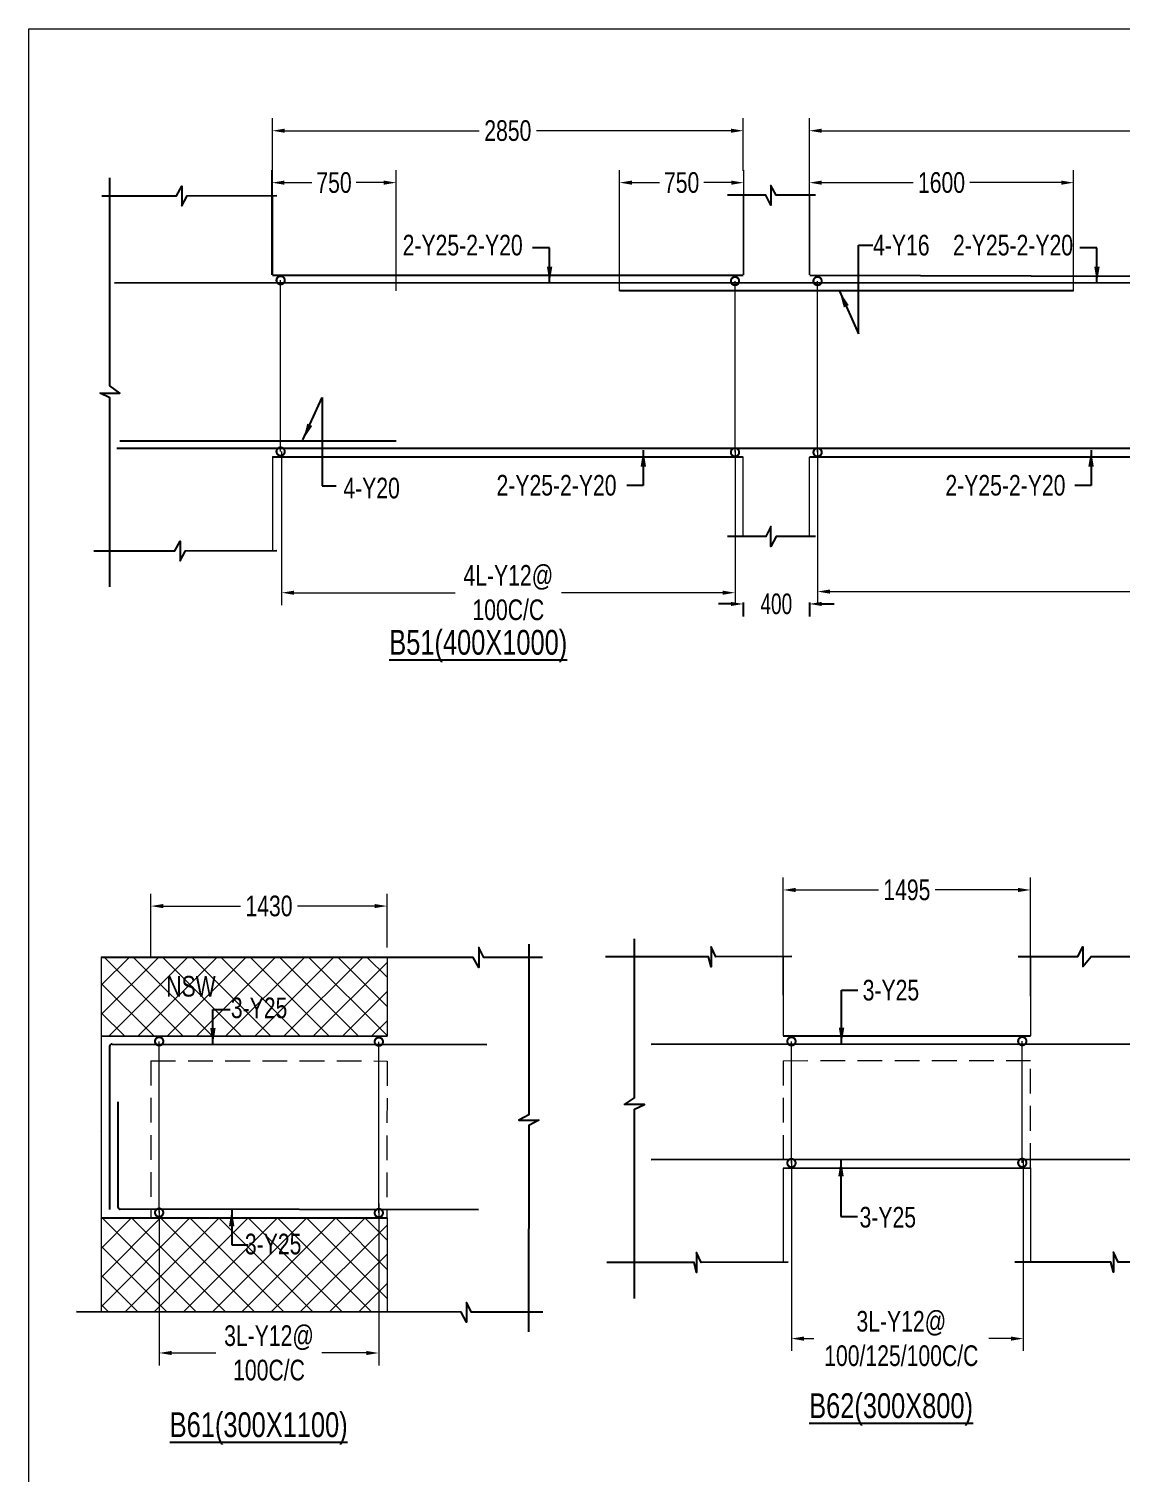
# Model space of a CAD drawing. Header units: millimetres. Extents: x -9667 to 132562, y -132456 to -91255.
# Drawn here: x 32825 to 39435, y -100142 to -91400 of the extents above; entities that cross this region are included whole.
import ezdxf

# ---------------------------------------------------------------- set-up
doc = ezdxf.new("R2010")
doc.units = ezdxf.units.MM
doc.header["$LTSCALE"] = 100
doc.header["$MEASUREMENT"] = 0
doc.linetypes.add('CONTINU', pattern=[0])
doc.linetypes.add('HIDDEN', pattern=[0.375, 0.25, -0.125])
doc.layers.get('Defpoints').update_dxf_attribs({"color": 1, "lineweight": 0})
for name, color, linetype in [('-S-BMNO', 1, 'Continuous'), ('-S-MISC', 8, 'Continuous'), ('-STR-BEAM', 7, 'CONTINU'), ('-STR-REINF', 3, 'Continuous')]:
    doc.layers.add(name, color=color, linetype=linetype)
for name, color, linetype, lineweight in [('-S-STIRRUPS DIM', 6, 'Continuous', 9), ('-S-STIRUP', 11, 'Continuous', 9), ('-S-TEXT', 6, 'Continuous', 0), ('-STR-COLUMN', 5, 'HIDDEN', 13), ('S-COL HATCH', 9, 'Continuous', 0), ('SLAB LINE', 254, 'HIDDEN', 20)]:
    doc.layers.add(name, color=color, linetype=linetype, lineweight=lineweight)
doc.styles.add('BEAM-LS', font='romans.shx', dxfattribs={"width": 0.8})
doc.styles.add('SOBHA', font='swisscl.ttf', dxfattribs={"width": 0.9})
doc.styles.add('sobha.sed', font='swisscl.ttf')
doc.dimstyles.new('S-50', dxfattribs={"dimscale": 50, "dimtxt": 2.5, "dimasz": 2, "dimexe": 0.5, "dimexo": 0.25, "dimgap": 0.25, "dimtad": 0, "dimdec": 0, "dimrnd": 0.0005, "dimzin": 0, "dimdsep": 46, "dimtxsty": 'sobha.sed', "dimblk": 'OBLIQUE', "dimcen": 0.09, "dimclrd": 8, "dimclre": 8, "dimclrt": 6, "dimadec": 0, "dimazin": 0, "dimtfac": 1, "dimtdec": 0, "dimtofl": 0, "dimtmove": 2, "dimatfit": 3, "dimfxl": 0.18, "dimtolj": 1, "dimtzin": 0, "dimlwd": -1, "dimlwe": -1, "dimarcsym": 0})
doc.dimstyles.new('S-DIM50', dxfattribs={"dimscale": 50, "dimtxt": 2.5, "dimasz": 1.5, "dimexe": 1.5, "dimexo": 1, "dimgap": 0.5, "dimtad": 0, "dimdec": 0, "dimzin": 0, "dimdsep": 46, "dimtxsty": 'SOBHA', "dimcen": 0.09, "dimclrd": 256, "dimclre": 256, "dimclrt": 6, "dimadec": 5, "dimazin": 0, "dimtfac": 1, "dimtdec": 0, "dimtofl": 0, "dimtmove": 0, "dimatfit": 3, "dimfxl": 0.18, "dimtolj": 1, "dimtzin": 0, "dimlwd": -1, "dimlwe": -1, "dimarcsym": 0})
doc.dimstyles.new('STIRUP', dxfattribs={"dimscale": 50, "dimtxt": 2.5, "dimasz": 2.2, "dimexe": 0, "dimexo": 0, "dimgap": 0.5, "dimtad": 0, "dimdec": 0, "dimzin": 0, "dimdsep": 46, "dimtxsty": 'BEAM-LS', "dimblk": 'DOTSMALL', "dimcen": 0.09, "dimclrd": 256, "dimclre": 256, "dimclrt": 256, "dimadec": 5, "dimazin": 0, "dimtfac": 1, "dimtdec": 0, "dimtofl": 0, "dimtmove": 0, "dimatfit": 3, "dimldrblk": 'DOTSMALL', "dimfxl": 0, "dimfxlon": 1, "dimtolj": 1, "dimtzin": 0, "dimlwd": -1, "dimlwe": -1, "dimarcsym": 0})

# ---------------------------------------------------------------- blocks, each defined once
blk = doc.blocks.new('_Oblique')
at = {"color": 0, "linetype": 'ByBlock', "lineweight": -2}
blk.add_line((-0.5, -0.5), (0.5, 0.5), dxfattribs=at)
blk = doc.blocks.new('*D132')
at = {"layer": '-S-STIRRUPS DIM', "color": 251, "transparency": 16777216}
for p, q in [((34942.5, -98510.4), (34942.5, -99490)), ((33613, -98553.5), (33613, -99490)), ((33688, -99415), (33957, -99415)), ((34867.5, -99415), (34598.5, -99415))]:
    blk.add_line(p, q, dxfattribs=at)
for points in [[(33688, -99402.5), (33688, -99427.5), (33613, -99415)], [(34867.5, -99402.5), (34867.5, -99427.5), (34942.5, -99415)]]:
    blk.add_solid(points, dxfattribs=at)
at = {"layer": 'Defpoints', "color": 0, "transparency": 16777216}
for p in [(34942.5, -98510.4, 178586.6), (33613, -98553.5, 0), (33613, -99415)]:
    blk.add_point(p, dxfattribs=at)
at = {"layer": '-S-STIRRUPS DIM', "color": 6, "transparency": 16777216, "insert": (34277.8, -99415), "char_height": 125, "attachment_point": 5, "style": 'sobha.sed'}
blk.add_mtext('\\A1;3L-Y12@\\P100C/C', dxfattribs=at)
blk = doc.blocks.new('_DotSmall')
at = {"color": 0, "linetype": 'ByBlock', "const_width": 0.5}
blk.add_lwpolyline([(-0.0625, 0, 1), (0.0625, 0, 1)], format="xyb", close=True, dxfattribs=at)
blk = doc.blocks.new('*D133')
at = {"layer": '-S-STIRUP', "ltscale": 100, "transparency": 16777216}
blk.add_line((34942.5, -98567.3), (34942.5, -97530.6), dxfattribs=at)
at = {"layer": 'Defpoints', "color": 0, "linetype": 'CONTINU', "ltscale": 100, "transparency": 16777216}
for p in [(34942.5, -97530.6), (34942.5, -97530.6), (34942.5, -98567.3)]:
    blk.add_point(p, dxfattribs=at)
at = {"layer": '-S-STIRUP', "linetype": 'CONTINU', "ltscale": 100, "transparency": 16777216, "xscale": 100, "yscale": 100, "zscale": 100}
for p, rotation in [((34942.5, -97530.6), 90), ((34942.5, -98567.3), 270)]:
    blk.add_blockref('_DotSmall', p, dxfattribs=dict(at, rotation=rotation))
blk = doc.blocks.new('*D134')
at = {"layer": '-S-STIRUP', "ltscale": 100, "transparency": 16777216}
blk.add_line((33613, -98565.2), (33613, -97528.5), dxfattribs=at)
at = {"layer": 'Defpoints', "color": 0, "linetype": 'CONTINU', "ltscale": 100, "transparency": 16777216}
for p in [(33613, -97528.5), (33613, -97528.5), (33613, -98565.2)]:
    blk.add_point(p, dxfattribs=at)
at = {"layer": '-S-STIRUP', "linetype": 'CONTINU', "ltscale": 100, "transparency": 16777216, "xscale": 100, "yscale": 100, "zscale": 100}
for p, rotation in [((33613, -97528.5), 90), ((33613, -98565.2), 270)]:
    blk.add_blockref('_DotSmall', p, dxfattribs=dict(at, rotation=rotation))
blk = doc.blocks.new('*D135')
at = {"layer": '-S-STIRRUPS DIM', "color": 251, "transparency": 16777216}
for p, q in [((33563, -97016.4), (33563, -96634.7)), ((34992.4, -96960.6), (34992.4, -96634.7)), ((33638, -96709.7), (34105.8, -96709.7)), ((34917.4, -96709.7), (34449.6, -96709.7))]:
    blk.add_line(p, q, dxfattribs=at)
for points in [[(33638, -96697.2), (33638, -96722.2), (33563, -96709.7)], [(34917.4, -96697.2), (34917.4, -96722.2), (34992.4, -96709.7)]]:
    blk.add_solid(points, dxfattribs=at)
at = {"layer": 'Defpoints', "color": 0, "transparency": 16777216}
for p in [(33563, -96709.7), (33563, -97016.4, 0), (34992.4, -96960.6, 0)]:
    blk.add_point(p, dxfattribs=at)
at = {"layer": '-S-STIRRUPS DIM', "color": 6, "transparency": 16777216, "insert": (34277.7, -96709.7), "char_height": 125, "attachment_point": 5, "style": 'sobha.sed'}
blk.add_mtext('\\A1;1430', dxfattribs=at)
blk = doc.blocks.new('*D136')
at = {"layer": '-S-STIRRUPS DIM', "color": 251, "transparency": 16777216}
for p, q in [((37390, -97249.4), (37390, -96537.2)), ((38886.8, -97254.8), (38886.8, -96537.2)), ((37465, -96612.2), (37966.7, -96612.2)), ((38811.8, -96612.2), (38310.1, -96612.2))]:
    blk.add_line(p, q, dxfattribs=at)
for points in [[(37465, -96599.7), (37465, -96624.7), (37390, -96612.2)], [(38811.8, -96599.7), (38811.8, -96624.7), (38886.8, -96612.2)]]:
    blk.add_solid(points, dxfattribs=at)
at = {"layer": 'Defpoints', "color": 0, "transparency": 16777216}
for p in [(38886.8, -96612.2), (37390, -97249.4), (38886.8, -97254.8)]:
    blk.add_point(p, dxfattribs=at)
at = {"layer": '-S-STIRRUPS DIM', "color": 6, "transparency": 16777216, "insert": (38138.4, -96612.2), "char_height": 125, "attachment_point": 5, "style": 'sobha.sed'}
blk.add_mtext('\\A1;1495', dxfattribs=at)
blk = doc.blocks.new('*D137')
at = {"layer": '-S-STIRRUPS DIM', "color": 251, "transparency": 16777216}
for p, q in [((37440, -98253.5), (37440, -99402.9)), ((38843.3, -98244.3), (38843.3, -99402.9)), ((37515, -99327.9), (37575.2, -99327.9)), ((38768.3, -99327.9), (38634.5, -99327.9))]:
    blk.add_line(p, q, dxfattribs=at)
for points in [[(37515, -99315.4), (37515, -99340.4), (37440, -99327.9)], [(38768.3, -99315.4), (38768.3, -99340.4), (38843.3, -99327.9)]]:
    blk.add_solid(points, dxfattribs=at)
at = {"layer": 'Defpoints', "color": 0, "transparency": 16777216}
for p in [(37440, -98253.5, 0), (38843.3, -98244.3, 0), (37440, -99327.9)]:
    blk.add_point(p, dxfattribs=at)
at = {"layer": '-S-STIRRUPS DIM', "color": 6, "transparency": 16777216, "insert": (38104.8, -99327.9), "char_height": 125, "attachment_point": 5, "style": 'sobha.sed'}
blk.add_mtext('\\A1;3L-Y12@\\P100/125/100C/C', dxfattribs=at)
blk = doc.blocks.new('*D138')
at = {"layer": '-S-STIRUP', "ltscale": 100, "transparency": 16777216}
blk.add_line((38837, -98264), (38837, -97527.3), dxfattribs=at)
at = {"layer": 'Defpoints', "color": 0, "linetype": 'CONTINU', "ltscale": 100, "transparency": 16777216}
for p in [(38837, -97527.3), (38837, -97527.3), (38837, -98264)]:
    blk.add_point(p, dxfattribs=at)
at = {"layer": '-S-STIRUP', "linetype": 'CONTINU', "ltscale": 100, "transparency": 16777216, "xscale": 100, "yscale": 100, "zscale": 100}
for p, rotation in [((38837, -97527.3), 90), ((38837, -98264), 270)]:
    blk.add_blockref('_DotSmall', p, dxfattribs=dict(at, rotation=rotation))
blk = doc.blocks.new('*D139')
at = {"layer": '-S-STIRUP', "ltscale": 100, "transparency": 16777216}
blk.add_line((37440, -98265.2), (37440, -97528.5), dxfattribs=at)
at = {"layer": 'Defpoints', "color": 0, "linetype": 'CONTINU', "ltscale": 100, "transparency": 16777216}
for p in [(37440, -97528.5), (37440, -97528.5), (37440, -98265.2)]:
    blk.add_point(p, dxfattribs=at)
at = {"layer": '-S-STIRUP', "linetype": 'CONTINU', "ltscale": 100, "transparency": 16777216, "xscale": 100, "yscale": 100, "zscale": 100}
for p, rotation in [((37440, -97528.5), 90), ((37440, -98265.2), 270)]:
    blk.add_blockref('_DotSmall', p, dxfattribs=dict(at, rotation=rotation))
blk = doc.blocks.new('*D407')
at = {"layer": '-S-STIRRUPS DIM', "color": 251, "transparency": 16777216}
for p, q in [((37598.1, -93937.8), (37598.1, -94881)), ((43432.6, -93944.5), (43432.6, -94881)), ((37673.1, -94806), (40193.9, -94806)), ((43357.6, -94806), (40836.9, -94806))]:
    blk.add_line(p, q, dxfattribs=at)
for points in [[(37673.1, -94793.5), (37673.1, -94818.5), (37598.1, -94806)], [(43357.6, -94793.5), (43357.6, -94818.5), (43432.6, -94806)]]:
    blk.add_solid(points, dxfattribs=at)
at = {"layer": 'Defpoints', "color": 0, "transparency": 16777216}
for p in [(37598.1, -93937.8, 178586.6), (43432.6, -93944.5, 0), (43432.6, -94806)]:
    blk.add_point(p, dxfattribs=at)
at = {"layer": '-S-STIRRUPS DIM', "color": 6, "transparency": 16777216, "insert": (40515.4, -94806), "char_height": 125, "attachment_point": 5, "style": 'sobha.sed'}
blk.add_mtext('\\A1;4L-Y10@\\P100C/C', dxfattribs=at)
blk = doc.blocks.new('*D408')
at = {"layer": '-S-STIRRUPS DIM', "color": 251, "transparency": 16777216}
for p, q in [((34354.4, -93958.3), (34354.4, -94887.9)), ((37098.3, -93951.4), (37098.3, -94887.9)), ((34429.4, -94812.9), (35404.8, -94812.9)), ((37023.3, -94812.9), (36047.8, -94812.9))]:
    blk.add_line(p, q, dxfattribs=at)
for points in [[(34429.4, -94800.4), (34429.4, -94825.4), (34354.4, -94812.9)], [(37023.3, -94800.4), (37023.3, -94825.4), (37098.3, -94812.9)]]:
    blk.add_solid(points, dxfattribs=at)
at = {"layer": 'Defpoints', "color": 0, "transparency": 16777216}
for p in [(34354.4, -93958.3, 178586.6), (37098.3, -93951.4, 0), (37098.3, -94812.9)]:
    blk.add_point(p, dxfattribs=at)
at = {"layer": '-S-STIRRUPS DIM', "color": 6, "transparency": 16777216, "insert": (35726.3, -94812.9), "char_height": 125, "attachment_point": 5, "style": 'sobha.sed'}
blk.add_mtext('\\A1;4L-Y12@\\P100C/C', dxfattribs=at)
blk = doc.blocks.new('*D409')
at = {"layer": '-S-STIRRUPS DIM', "color": 251, "transparency": 16777216}
for p, q in [((37548.3, -92647), (37548.3, -91941.4)), ((43482.6, -92260), (43482.6, -91941.4)), ((37623.3, -92016.4), (40342.2, -92016.4)), ((43407.6, -92016.4), (40688.7, -92016.4))]:
    blk.add_line(p, q, dxfattribs=at)
for points in [[(37623.3, -92003.9), (37623.3, -92028.9), (37548.3, -92016.4)], [(43407.6, -92003.9), (43407.6, -92028.9), (43482.6, -92016.4)]]:
    blk.add_solid(points, dxfattribs=at)
at = {"layer": 'Defpoints', "color": 0, "transparency": 16777216}
for p in [(43482.6, -92016.4), (43482.6, -92260, 0), (37548.3, -92647, 0)]:
    blk.add_point(p, dxfattribs=at)
at = {"layer": '-S-STIRRUPS DIM', "color": 6, "transparency": 16777216, "insert": (40515.4, -92016.4), "char_height": 125, "attachment_point": 5, "style": 'sobha.sed'}
blk.add_mtext('\\A1;5935', dxfattribs=at)
blk = doc.blocks.new('*D410')
at = {"layer": '-S-STIRRUPS DIM', "color": 251, "transparency": 16777216}
for p, q in [((34298.3, -92649.1), (34298.3, -91941.4)), ((37148.3, -92260), (37148.3, -91941.4)), ((34373.3, -92016.4), (35550, -92016.4)), ((37073.3, -92016.4), (35896.6, -92016.4))]:
    blk.add_line(p, q, dxfattribs=at)
for points in [[(34373.3, -92003.9), (34373.3, -92028.9), (34298.3, -92016.4)], [(37073.3, -92003.9), (37073.3, -92028.9), (37148.3, -92016.4)]]:
    blk.add_solid(points, dxfattribs=at)
at = {"layer": 'Defpoints', "color": 0, "transparency": 16777216}
for p in [(37148.3, -92016.4), (37148.3, -92260, 0), (34298.3, -92649.1, 0)]:
    blk.add_point(p, dxfattribs=at)
at = {"layer": '-S-STIRRUPS DIM', "color": 6, "transparency": 16777216, "insert": (35723.3, -92016.4), "char_height": 125, "attachment_point": 5, "style": 'sobha.sed'}
blk.add_mtext('\\A1;2850', dxfattribs=at)
blk = doc.blocks.new('*D412')
at = {"layer": '-S-STIRUP', "ltscale": 100, "transparency": 16777216}
blk.add_line((34348.1, -93958.3), (34348.1, -92921.6), dxfattribs=at)
at = {"layer": 'Defpoints', "color": 0, "linetype": 'CONTINU', "ltscale": 100, "transparency": 16777216}
for p in [(34348.1, -92921.6), (34348.1, -92921.6), (34348.1, -93958.3)]:
    blk.add_point(p, dxfattribs=at)
at = {"layer": '-S-STIRUP', "linetype": 'CONTINU', "ltscale": 100, "transparency": 16777216, "xscale": 100, "yscale": 100, "zscale": 100}
for p, rotation in [((34348.1, -92921.6), 90), ((34348.1, -93958.3), 270)]:
    blk.add_blockref('_DotSmall', p, dxfattribs=dict(at, rotation=rotation))
blk = doc.blocks.new('*D404')
at = {"layer": '-S-STIRUP', "ltscale": 100, "transparency": 16777216}
blk.add_line((37098.3, -93963.1), (37098.3, -92926.4), dxfattribs=at)
at = {"layer": 'Defpoints', "color": 0, "linetype": 'CONTINU', "ltscale": 100, "transparency": 16777216}
for p in [(37098.3, -92926.4), (37098.3, -92926.4), (37098.3, -93963.1)]:
    blk.add_point(p, dxfattribs=at)
at = {"layer": '-S-STIRUP', "linetype": 'CONTINU', "ltscale": 100, "transparency": 16777216, "xscale": 100, "yscale": 100, "zscale": 100}
for p, rotation in [((37098.3, -92926.4), 90), ((37098.3, -93963.1), 270)]:
    blk.add_blockref('_DotSmall', p, dxfattribs=dict(at, rotation=rotation))
blk = doc.blocks.new('*D406')
at = {"layer": '-S-STIRUP', "ltscale": 100, "transparency": 16777216}
blk.add_line((37598.1, -93963.1), (37598.1, -92926.4), dxfattribs=at)
at = {"layer": 'Defpoints', "color": 0, "linetype": 'CONTINU', "ltscale": 100, "transparency": 16777216}
for p in [(37598.1, -92926.4), (37598.1, -92926.4), (37598.1, -93963.1)]:
    blk.add_point(p, dxfattribs=at)
at = {"layer": '-S-STIRUP', "linetype": 'CONTINU', "ltscale": 100, "transparency": 16777216, "xscale": 100, "yscale": 100, "zscale": 100}
for p, rotation in [((37598.1, -92926.4), 90), ((37598.1, -93963.1), 270)]:
    blk.add_blockref('_DotSmall', p, dxfattribs=dict(at, rotation=rotation))
blk = doc.blocks.new('*D400')
at = {"layer": '-S-STIRRUPS DIM', "color": 251, "transparency": 16777216}
for p, q in [((36399.3, -92986.4), (36399.3, -92255.8)), ((37151.1, -92888.6), (37151.1, -92255.8)), ((36474.3, -92330.8), (36641.4, -92330.8)), ((37076.1, -92330.8), (36909, -92330.8))]:
    blk.add_line(p, q, dxfattribs=at)
for points in [[(36474.3, -92318.3), (36474.3, -92343.3), (36399.3, -92330.8)], [(37076.1, -92318.3), (37076.1, -92343.3), (37151.1, -92330.8)]]:
    blk.add_solid(points, dxfattribs=at)
at = {"layer": 'Defpoints', "color": 0, "transparency": 16777216}
for p in [(37151.1, -92330.8), (37151.1, -92888.6, 0), (36399.3, -92986.4, 0)]:
    blk.add_point(p, dxfattribs=at)
at = {"layer": '-S-STIRRUPS DIM', "color": 6, "transparency": 16777216, "insert": (36775.2, -92330.8), "char_height": 125, "attachment_point": 5, "style": 'sobha.sed'}
blk.add_mtext('\\A1;750', dxfattribs=at)
blk = doc.blocks.new('*D401')
at = {"layer": '-S-STIRRUPS DIM', "color": 251, "transparency": 16777216}
for p, q in [((37548.3, -92888.6), (37548.3, -92255.8)), ((39148, -92986.4), (39148, -92255.8)), ((37623.3, -92330.8), (38176.2, -92330.8)), ((39073, -92330.8), (38520.1, -92330.8))]:
    blk.add_line(p, q, dxfattribs=at)
for points in [[(37623.3, -92318.3), (37623.3, -92343.3), (37548.3, -92330.8)], [(39073, -92318.3), (39073, -92343.3), (39148, -92330.8)]]:
    blk.add_solid(points, dxfattribs=at)
at = {"layer": 'Defpoints', "color": 0, "transparency": 16777216}
for p in [(37548.3, -92330.8), (37548.3, -92888.6, 0), (39148, -92986.4, 0)]:
    blk.add_point(p, dxfattribs=at)
at = {"layer": '-S-STIRRUPS DIM', "color": 6, "transparency": 16777216, "insert": (38348.2, -92330.8), "char_height": 125, "attachment_point": 5, "style": 'sobha.sed'}
blk.add_mtext('\\A1;1600', dxfattribs=at)
blk = doc.blocks.new('*D402')
at = {"layer": '-S-STIRRUPS DIM', "color": 251, "transparency": 16777216}
for p, q in [((34295.5, -92888.6), (34295.5, -92255.8)), ((35047.3, -92986.4), (35047.3, -92255.8)), ((34370.5, -92330.8), (34537.5, -92330.8)), ((34972.3, -92330.8), (34805.2, -92330.8))]:
    blk.add_line(p, q, dxfattribs=at)
for points in [[(34370.5, -92318.3), (34370.5, -92343.3), (34295.5, -92330.8)], [(34972.3, -92318.3), (34972.3, -92343.3), (35047.3, -92330.8)]]:
    blk.add_solid(points, dxfattribs=at)
at = {"layer": 'Defpoints', "color": 0, "transparency": 16777216}
for p in [(34295.5, -92330.8), (34295.5, -92888.6, 0), (35047.3, -92986.4, 0)]:
    blk.add_point(p, dxfattribs=at)
at = {"layer": '-S-STIRRUPS DIM', "color": 6, "transparency": 16777216, "insert": (34671.4, -92330.8), "char_height": 125, "attachment_point": 5, "style": 'sobha.sed'}
blk.add_mtext('\\A1;750', dxfattribs=at)
blk = doc.blocks.new('*D801')
at = {"transparency": 16777216}
for p, q in [((37073.3, -94881), (36998.3, -94881)), ((37148.3, -94872), (37148.3, -94956)), ((37548.3, -94872), (37548.3, -94956)), ((37623.3, -94881), (37698.3, -94881))]:
    blk.add_line(p, q, dxfattribs=at)
for points in [[(37073.3, -94868.5), (37073.3, -94893.5), (37148.3, -94881)], [(37623.3, -94868.5), (37623.3, -94893.5), (37548.3, -94881)]]:
    blk.add_solid(points, dxfattribs=at)
at = {"layer": 'Defpoints', "color": 0, "transparency": 16777216}
for p in [(37148.3, -94472.5, 0), (37548.3, -94472.5, 0), (37548.3, -94881)]:
    blk.add_point(p, dxfattribs=at)
at = {"color": 6, "transparency": 16777216, "insert": (37348.3, -94881), "char_height": 125, "attachment_point": 5, "style": 'SOBHA'}
blk.add_mtext('\\A1;400', dxfattribs=at)

msp = doc.modelspace()

# ---------------------------------------------------------------- hatches: boundary and pattern name
at = {"layer": 'S-COL HATCH'}
h = msp.add_hatch(dxfattribs=at)
h.set_pattern_fill('ANSI37', color=252, scale=1000)
h.set_pattern_definition([(45, (258481.58, 21786.93), (-88.38835, 88.38835), []), (135, (258481.58, 21786.93), (-88.38835, -88.38835), [])])
h.paths.add_polyline_path([(33261.3, -99166.8), (34991.5, -99166.8), (34991.5, -98597.6), (33261.3, -98597.6)])
h.paths.add_polyline_path([(33263, -97495.5), (34992.4, -97495.5), (34992.4, -97018.5), (33263, -97018.5)])

# ---------------------------------------------------------------- linework, layer by layer
at = {"layer": '-S-MISC', "linetype": 'ByBlock', "ltscale": 1000, "elevation": 0}
for points in [[(33315.2, -94777.5), (33315.2, -93632.9), (33255.6, -93604.4), (33375.7, -93604.4), (33315.2, -93560.2), (33315.2, -92301.4)], [(33265.1, -92411.3), (33718.8, -92411.3), (33749.6, -92351.7), (33749.6, -92471.8), (33782.5, -92411.3), (34325.2, -92409.3)], [(37586.1, -92407.2), (37346.9, -92407.2), (37316.1, -92347.5), (37316.1, -92467.7), (37284.2, -92407.4), (37052.4, -92407.4)], [(37586.1, -94472.8), (37346.9, -94472.8), (37316.1, -94532.4), (37316.1, -94412.3), (37284.2, -94472.5), (37052.4, -94472.5)], [(33217.1, -94559.5), (33708.8, -94559.5), (33739.6, -94499.9), (33739.6, -94620), (33772.5, -94559.5), (34325.2, -94557.4)], [(35849.6, -96939.3), (35849.6, -97974), (35789.9, -98004.9), (35910.1, -98004.9), (35849.6, -98037.8), (35847.5, -99287)], [(36490, -99084.4), (36490, -97939.8), (36549.7, -97911.3), (36429.5, -97911.3), (36490, -97871.2), (36490, -96908.3)], [(35933.6, -97020.3), (35577.9, -97020.3), (35547, -96960.7), (35547, -97080.8), (35514.1, -97020.3), (33263, -97020.3)], [(37441.8, -97015.2), (36982.4, -97016.4), (36953.9, -96956.8), (36953.9, -97076.9), (36938.7, -97016.4), (36314.1, -97016.4)], [(38813, -97015.2), (39173.3, -97015.2), (39204.2, -96955.5), (39204.2, -97075.7), (39254, -97015.2), (40001, -97015.2)], [(37419.8, -98865.2), (36894.5, -98866.4), (36866, -98806.8), (36866, -98926.9), (36850.9, -98866.4), (36321.9, -98866.4)], [(39965.4, -98865.2), (39417.6, -98865.2), (39389.1, -98805.5), (39389.1, -98925.7), (39374, -98865.2), (38791, -98865.2)], [(35935.6, -99168.5), (35503.9, -99168.5), (35473, -99108.9), (35473, -99229), (35440.1, -99168.5), (33112.2, -99166.4)]]:
    msp.add_lwpolyline(points, dxfattribs=at)
at = {"layer": '-STR-BEAM'}
for p, q in [((37148.3, -92893.4, 0), (34298.3, -92893.4, 0)), ((39561.3, -92899.4, 0), (37552, -92893.4, 0)), ((37148.3, -93993.4, 0), (34298.3, -93993.4, 0)), ((43482.6, -93993.4, 0), (37548.3, -93993.4, 0)), ((33263, -97495.5, 0), (34992.4, -97497.6, 0)), ((37390, -97495.5, 0), (38886.8, -97494.3, 0)), ((37390, -98295.5, 0), (38886.8, -98294.3, 0)), ((33263, -98597.6, 0), (34992.4, -98597.6, 0))]:
    msp.add_line(p, q, dxfattribs=at)
at = {"layer": '-STR-COLUMN', "linetype": 'Continuous', "ltscale": 10}
for p, q in [((34298.3, -92409.5, 0), (34298.3, -92888.6, 0)), ((37148.3, -92407.4, 0), (37148.3, -92886.5, 0)), ((37548.3, -92407.4, 0), (37548.3, -92886.5, 0)), ((34298.3, -93988.6, 0), (34298.3, -94559.5, 0)), ((37148.3, -94472.5, 0), (37148.3, -93993.4, 0)), ((37548.3, -94472.5, 0), (37548.3, -93993.4, 0)), ((33263, -97016.2, 0), (33261.3, -99166.8, 0)), ((34992.4, -97018.5, 0), (34992.4, -97497.6, 0)), ((37390, -97016.4, 0), (37390, -97495.5, 0)), ((38886.8, -97015.2, 0), (38886.8, -97494.3, 0)), ((37390, -98295.5, 0), (37390, -98866.4, 0)), ((38886.8, -98294.3, 0), (38886.8, -98865.2, 0)), ((34992.4, -98597.6, 0), (34992.4, -99168.5, 0))]:
    msp.add_line(p, q, dxfattribs=at)
at = {"layer": '-STR-REINF', "ltscale": 10}
for p, q in [((45802.9, -92936.3, 0), (33343.3, -92938.6, 0)), ((39148, -92986, 0), (36399.3, -92986.4, 0)), ((33357.1, -93938.6, 0), (43813.9, -93936.3, 0)), ((33374.9, -93893.8, 0), (35047.3, -93893.6, 0)), ((33313, -97560.3, 0), (33313, -98545.9, 0)), ((33328, -97545.3, 0), (35595.4, -97547.6, 0)), ((36590, -97545.5, 0), (39686.8, -97544.3, 0)), ((33363, -97895.3, 0), (33363, -98530.3, 0)), ((33255.8, -98075.3, 0), (33256.3, -98075.3, 0)), ((39686.8, -98244.3, 0), (36590, -98245.5, 0)), ((35545.4, -98547.6, 0), (33378, -98545.3, 0))]:
    msp.add_line(p, q, dxfattribs=at)
for centre, start, end in [((33328, -97560.3, 0), 90, 180), ((33378, -98530.3, 0), 180, 270)]:
    msp.add_arc(centre, 15, start, end, dxfattribs=at)
at = {"layer": 'Defpoints'}
msp.add_lwpolyline([(32824.5, -91400), (67535.3, -91400), (67535.3, -118401.9), (32824.5, -118401.9)], close=True, dxfattribs=at)
at = {"layer": 'SLAB LINE', "color": 8, "linetype": 'HIDDEN', "ltscale": 6}
for p, q in [((33562.9, -97645.5, 0), (33562.1, -98595.5, 0)), ((33562.9, -97645.5, 0), (34992.2, -97647.6, 0)), ((34992.2, -97647.6, 0), (34991.5, -98597.6, 0)), ((37390, -97645.5, 0), (38886.8, -97644.3, 0)), ((37390, -97645.5, 0), (37390, -98295.5, 0)), ((38886.8, -98294.3, 0), (38886.8, -97644.3, 0))]:
    msp.add_line(p, q, dxfattribs=at)

# ---------------------------------------------------------------- texts
at = {"layer": '-S-BMNO', "color": 4, "linetype": 'Continuous', "style": 'sobha.sed'}
for s, p in [('%%UB51(400X1000)', (35005.8, -95188.2, 0)), ('%%UB62(300X800)', (37547.3, -99808.9, 0)), ('%%UB61(300X1100)', (33676.9, -99924.2, 0))]:
    msp.add_text(s, height=150, dxfattribs=at).set_placement(p)
at = {"layer": '-S-TEXT', "color": 6, "style": 'sobha.sed'}
msp.add_text('NSW', height=125, dxfattribs=at).set_placement((33656.3, -97257.5, 0))
at = {"layer": '-S-TEXT', "color": 6, "char_height": 125, "style": 'sobha.sed'}
for s, insert, attachment_point in [('\\A1;2-Y25-2-Y20', (35086.9, -92646.3, 0), 1), ('\\A1;4-Y16', (38275.9, -92646.3, 0), 3), ('\\A1;2-Y25-2-Y20', (38417.9, -92646.3, 0), 1), ('\\A1;4-Y20', (35069.8, -94116.9, 0), 3), ('\\A1;2-Y25-2-Y20', (35654.9, -94099.9, 0), 1), ('\\A1;2-Y25-2-Y20', (38371.9, -94099.9, 0), 1), ('\\A1;3-Y25', (38213, -97156, 0), 3), ('\\A1;3-Y25', (34046.9, -97263.3, 0), 1), ('\\A1;3-Y25', (38194.1, -98530.5, 0), 3), ('\\A1;3-Y25', (34132, -98692.9, 0), 1)]:
    msp.add_mtext(s, dxfattribs=dict(at, insert=insert, attachment_point=attachment_point))

# ---------------------------------------------------------------- dimensions: what is measured, and where the dimension line sits
at = {"layer": '-S-STIRRUPS DIM'}
for base, p1, p2, picture, middle in [((37148.3, -92016.4), (34298.3, -92649.1, 0), (37148.3, -92260, 0), '*D410', (35723.3, -92016.4)), ((43482.6, -92016.4), (37548.3, -92647, 0), (43482.6, -92260, 0), '*D409', (40515.4, -92016.4)), ((37151.1, -92330.8, 0), (36399.3, -92986.4, 0), (37151.1, -92888.6, 0), '*D400', (36775.2, -92330.8, 0)), ((38886.8, -96612.2, 0), (37390, -97249.4, 0), (38886.8, -97254.8, 0), '*D136', (38138.4, -96612.2, 0))]:
    dim = msp.add_linear_dim(base=base, p1=p1, p2=p2, dimstyle='S-DIM50', override={"dimscale": 1, "dimtxt": 125, "dimasz": 75, "dimexe": 75, "dimexo": 0, "dimgap": 25, "dimrnd": 5, "dimtxsty": 'sobha.sed', "dimsah": 1, "dimcen": 4.5, "dimclrd": 251, "dimclre": 251, "dimfxl": 75}, dxfattribs=at)
    dim.commit()
    dim.dimension.update_dxf_attribs({"geometry": picture, "text_midpoint": middle})
for base, p1, p2, picture, middle in [((34295.5, -92330.8, 0), (35047.3, -92986.4, 0), (34295.5, -92888.6, 0), '*D402', (34671.4, -92330.8, 0)), ((37548.3, -92330.8, 0), (39148, -92986.4, 0), (37548.3, -92888.6, 0), '*D401', (38348.2, -92330.8, 0)), ((33563, -96709.7, 0), (34992.4, -96960.6, 0), (33563, -97016.4, 0), '*D135', (34277.7, -96709.7, 0))]:
    dim = msp.add_linear_dim(base=base, p1=p1, p2=p2, angle=180, dimstyle='S-DIM50', override={"dimscale": 1, "dimtxt": 125, "dimasz": 75, "dimexe": 75, "dimexo": 0, "dimgap": 25, "dimrnd": 5, "dimtxsty": 'sobha.sed', "dimsah": 1, "dimcen": 4.5, "dimclrd": 251, "dimclre": 251, "dimfxl": 75}, dxfattribs=at)
    dim.commit()
    dim.dimension.update_dxf_attribs({"geometry": picture, "text_midpoint": middle})
for base, p1, p2, text, picture, middle in [((37098.3, -94812.9), (34354.4, -93958.3, 178586.6), (37098.3, -93951.4, 0), '4L-Y12@\\P100C/C', '*D408', (35726.3, -94812.9)), ((43432.6, -94806), (37598.1, -93937.8, 178586.6), (43432.6, -93944.5, 0), '4L-Y10@\\P100C/C', '*D407', (40515.4, -94806))]:
    dim = msp.add_linear_dim(base=base, p1=p1, p2=p2, text=text, dimstyle='S-DIM50', override={"dimscale": 1, "dimtxt": 125, "dimasz": 75, "dimexe": 75, "dimexo": 0, "dimgap": 25, "dimtxsty": 'sobha.sed', "dimsah": 1, "dimcen": 4.5, "dimclrd": 251, "dimclre": 251, "dimfxl": 75}, dxfattribs=at)
    dim.commit()
    dim.dimension.update_dxf_attribs({"geometry": picture, "text_midpoint": middle})
dim = msp.add_linear_dim(base=(37440, -99327.9, 0), p1=(38843.3, -98244.3, 0), p2=(37440, -98253.5, 0), angle=180, text='3L-Y12@\\P100/125/100C/C', dimstyle='S-DIM50', override={"dimscale": 1, "dimtxt": 125, "dimasz": 75, "dimexe": 75, "dimexo": 0, "dimgap": 25, "dimtxsty": 'sobha.sed', "dimsah": 1, "dimcen": 4.5, "dimclrd": 251, "dimclre": 251, "dimfxl": 75}, dxfattribs=at)
dim.commit()
dim.dimension.update_dxf_attribs({"geometry": '*D137', "text_midpoint": (38104.8, -99327.9, 0), "dimtype": 160})
dim = msp.add_linear_dim(base=(33613, -99415, 0), p1=(34942.5, -98510.4, 178586.6), p2=(33613, -98553.5, 0), angle=180, text='3L-Y12@\\P100C/C', dimstyle='S-DIM50', override={"dimscale": 1, "dimtxt": 125, "dimasz": 75, "dimexe": 75, "dimexo": 0, "dimgap": 25, "dimtxsty": 'sobha.sed', "dimsah": 1, "dimcen": 4.5, "dimclrd": 251, "dimclre": 251, "dimfxl": 75}, dxfattribs=at)
dim.commit()
dim.dimension.update_dxf_attribs({"geometry": '*D132', "text_midpoint": (34277.8, -99415, 0)})
at = {"layer": '-S-STIRUP', "linetype": 'CONTINU', "ltscale": 100}
for base, p1, p2, picture, middle in [((34348.1, -92921.6, 178586.6), (34348.1, -93958.3, 178586.6), (34348.1, -92921.6, 178586.6), '*D412', (34348.1, -93440, 178586.6)), ((37098.3, -92926.4, 0), (37098.3, -93963.1, 0), (37098.3, -92926.4, 0), '*D404', (37098.3, -93444.8, 0)), ((37598.1, -92926.4, 178586.6), (37598.1, -93963.1, 178586.6), (37598.1, -92926.4, 178586.6), '*D406', (37598.1, -93444.8, 178586.6)), ((33613, -97528.5, 0), (33613, -98565.2, 0), (33613, -97528.5, 0), '*D134', (33613, -98046.9, 0)), ((34942.5, -97530.6, 178586.6), (34942.5, -98567.3, 178586.6), (34942.5, -97530.6, 178586.6), '*D133', (34942.5, -98049, 178586.6)), ((37440, -97528.5, 0), (37440, -98265.2, 0), (37440, -97528.5, 0), '*D139', (37440, -97896.9, 0)), ((38837, -97527.3, 178586.6), (38837, -98264, 178586.6), (38837, -97527.3, 178586.6), '*D138', (38837, -97895.7, 178586.6))]:
    dim = msp.add_linear_dim(base=base, p1=p1, p2=p2, angle=90, text=' ', dimstyle='STIRUP', override={"dimasz": 2}, dxfattribs=at)
    dim.commit()
    dim.dimension.update_dxf_attribs({"geometry": picture, "text_midpoint": middle})
at = {"color": 1}
dim = msp.add_linear_dim(base=(37548.3, -94881), p1=(37148.3, -94472.5, 0), p2=(37548.3, -94472.5, 0), dimstyle='S-DIM50', override={"dimfxlon": 1, "dimarcsym": 2}, dxfattribs=at)
dim.commit()
dim.dimension.update_dxf_attribs({"geometry": '*D801', "text_midpoint": (37348.3, -94881)})

# ---------------------------------------------------------------- leaders
at = {"layer": '-S-MISC'}
for points in [[(35976.1, -92938.6), (35976.1, -92725.8), (35872.7, -92725.8)], [(37730.7, -92988, 0), (37846.2, -93245, 0), (37846.2, -92709.1, 0), (37931.6, -92709.1, 0)], [(39289.1, -92938.6), (39289.1, -92725.8), (39185.7, -92725.8)], [(34483.6, -93887.8, 0), (34599, -93630.8, 0), (34599, -94166.7, 0), (34684.5, -94166.7, 0)], [(36543.4, -93950.3), (36543.4, -94163.1), (36444.4, -94163.1)], [(39253.4, -93950.3), (39253.4, -94163.1), (39154.4, -94163.1)], [(37743.2, -97545.5, 0), (37743.2, -97217.8, 0), (37842.2, -97217.8, 0)], [(37739.8, -98245.5, 0), (37739.8, -98589.3, 0), (37838.8, -98589.3, 0)]]:
    msp.add_leader(points, dimstyle='S-50', dxfattribs=at)
at = {"layer": '-S-MISC', "annotation_type": 0, "has_hookline": 1, "hookline_direction": 1, "text_width": 353.5}
for points in [[(33938.4, -97547.6, 0), (33938.4, -97334.8, 0), (34041.9, -97334.8, 0)], [(34052, -98547.6, 0), (34052, -98760.4, 0), (34151, -98760.4, 0)]]:
    msp.add_leader(points, dimstyle='S-50', dxfattribs=at)

doc.saveas('drawing.dxf')
